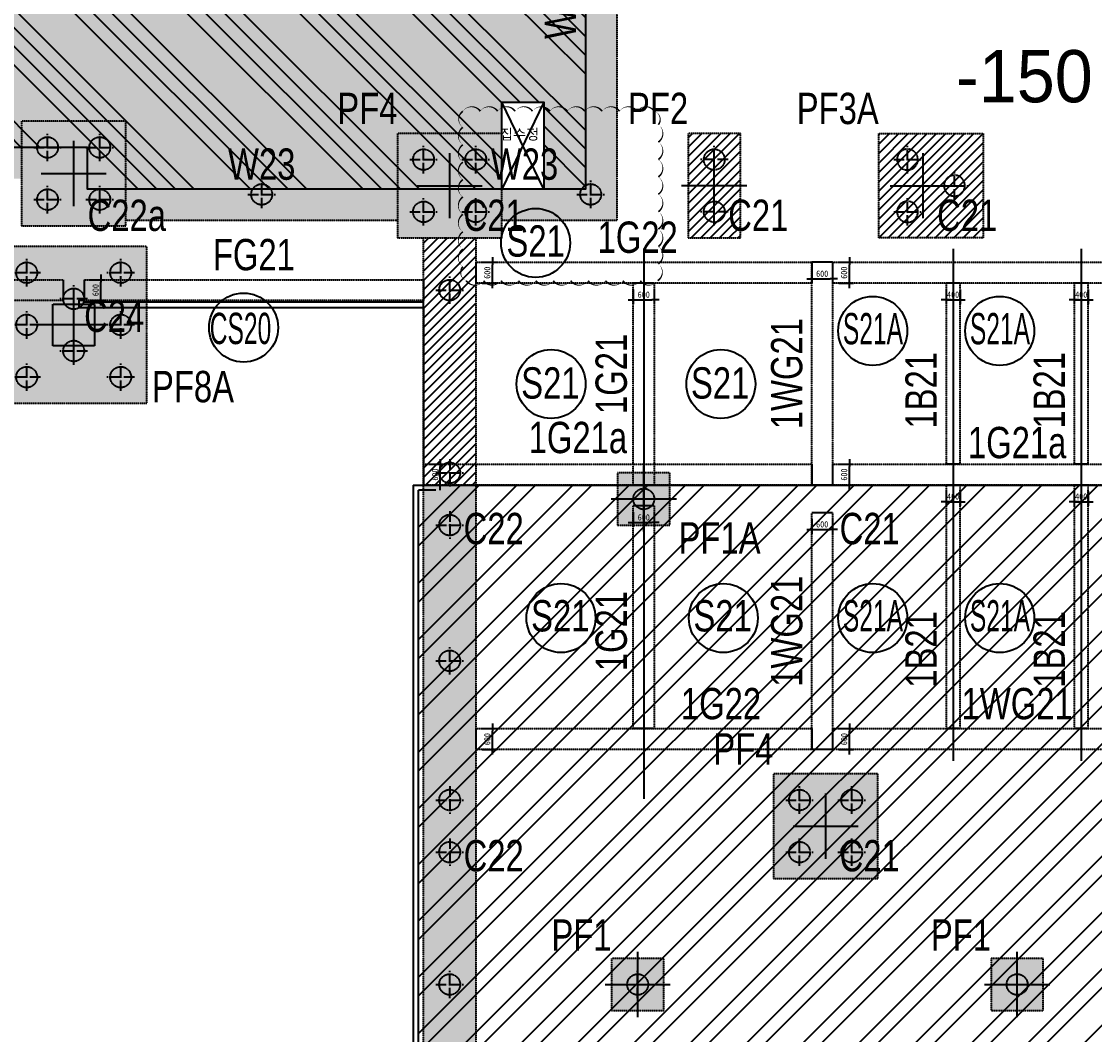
# Model space of a CAD drawing. Header units: millimetres. Extents: x -63681 to 183738, y 27655 to 152096.
# Drawn here: x 133254 to 164076, y 55717 to 84824 of the extents above; entities that cross this region are included whole.
import ezdxf
from ezdxf.enums import TextEntityAlignment as Align

# ---------------------------------------------------------------- set-up
doc = ezdxf.new("R2010")
doc.units = ezdxf.units.MM
for name, pattern in [('ACAD_ISO04W100', [30, 24, -3, 0, -3]), ('HID', [2.3, 1.5, -0.8]), ('HIDDEN', [0.375, 0.25, -0.125])]:
    doc.linetypes.add(name, pattern=pattern)
doc.layers.get('Defpoints').update_dxf_attribs({"color": 159})
for name, color, linetype in [('^DECK', 130, 'Continuous'), ('A-CEN', 1, 'Continuous'), ('A-HAT', 251, 'Continuous'), ('A-OPEN', 1, 'Continuous'), ('BEAM-TEXT', 4, 'Continuous'), ('COLUMN-TEXT', 2, 'Continuous'), ('GIRDER-TEXT', 7, 'Continuous'), ('PILE', 4, 'HID'), ('S-FOOTING', 4, 'HID'), ('TXT-FOOTING', 4, 'HID'), ('TXT-SLAB', 6, 'Continuous'), ('WALL-TEXT', 6, 'Continuous'), ('기초패턴', 1, 'Continuous'), ('보(beam)', 4, 'HID'), ('보(girder)', 7, 'HID'), ('슬래브라인', 7, 'Continuous')]:
    doc.layers.add(name, color=color, linetype=linetype)
doc.layers.add('NOPLOT', color=191, linetype='Continuous', plot=False)
doc.styles.add('Gdim', font='DotumChe.ttf')
doc.styles.add('Gtx', font='Dotum.ttf')
doc.dimstyles.new('Gdim200', dxfattribs={"dimscale": 200, "dimtxt": 3, "dimasz": 1.2, "dimexe": 2, "dimexo": 3, "dimgap": 1, "dimtad": 1, "dimdsep": 46, "dimlunit": 6, "dimtxsty": 'Gdim', "dimblk1": '_CIDOT', "dimblk2": '_CIDOT', "dimsah": 1, "dimcen": 2.5, "dimdle": 2, "dimclrd": 1, "dimclre": 1, "dimclrt": 3, "dimazin": 2, "dimtfac": 1, "dimtix": 1, "dimtmove": 2, "dimatfit": 3, "dimldrblk": '_CIDOT', "dimfxl": 2, "dimtolj": 1, "dimtzin": 0, "dimarcsym": 0})
pattern_1 = [(45, (-385073.9, -148605.02), (-134.70384, 134.70384), [])]

# ---------------------------------------------------------------- blocks, each defined once
blk = doc.blocks.new('파일')
at = {"color": 1, "linetype": 'ACAD_ISO04W100'}
for p, q in [((16279.4, 3764.4), (16279.4, 3827.6)), ((16247.7, 3796), (16311, 3796))]:
    blk.add_line(p, q, dxfattribs=at)
at = {"layer": 'PILE'}
blk.add_circle((16279.4, 3796), 24, dxfattribs=at)
blk = doc.blocks.new('D600(2.5)PF4')
blk.add_lwpolyline([(31483, -271854), (31483, -274854), (34483, -274854), (34483, -271854), (31483, -271854)])
at = {"layer": 'NOPLOT'}
for p, q in [((32983, -274291), (32983, -272416)), ((32045, -273354), (33920, -273354))]:
    blk.add_line(p, q, dxfattribs=at)
at = {"xscale": 12.50000000000909, "yscale": 12.50000000000909, "zscale": 12.50000000000909}
for p in [(-171260, -320054), (-169760, -320054), (-171260, -321554), (-169760, -321554)]:
    blk.add_blockref('파일', p, dxfattribs=at)
blk = doc.blocks.new('_CIDOT')
at = {"color": 0, "linetype": 'ByBlock'}
blk.add_line((2, 0), (-1, 0), dxfattribs=at)
at = {"color": 0, "linetype": 'ByBlock', "const_width": 0.5}
blk.add_lwpolyline([(-0.25, 0, 1), (0.25, 0, 1)], format="xyb", close=True, dxfattribs=at)
blk = doc.blocks.new('*D346')
at = {"layer": 'Defpoints', "color": 155, "lineweight": -2, "transparency": 16777216}
for p, q in [((-1725, 700), (-1305, 700)), ((-1425, 172), (-1425, 628)), ((-1725, 100), (-1305, 100))]:
    blk.add_line(p, q, dxfattribs=at)
at = {"layer": 'Defpoints', "color": 0, "transparency": 16777216}
for p in [(-1905, 700), (-1425, 700), (-1905, 100)]:
    blk.add_point(p, dxfattribs=at)
at = {"layer": 'Defpoints', "color": 155, "lineweight": -2, "transparency": 16777216, "xscale": 71.99999999999994, "yscale": 71.99999999999994, "zscale": 71.99999999999994}
for p, rotation in [((-1425, 700), 90), ((-1425, 100), 270)]:
    blk.add_blockref('_CIDOT', p, dxfattribs=dict(at, rotation=rotation))
at = {"layer": 'Defpoints', "color": 3, "transparency": 16777216, "insert": (-1576, 400), "char_height": 180, "attachment_point": 5, "rotation": 90, "style": 'Gdim'}
blk.add_mtext('\\A1;{\\C155;600}', dxfattribs=at)
blk = doc.blocks.new('*D348')
at = {"layer": 'Defpoints', "color": 155, "lineweight": -2, "transparency": 16777216}
for p, q in [((-1725, 700), (-1305, 700)), ((-1425, 172), (-1425, 628)), ((-1725, 100), (-1305, 100))]:
    blk.add_line(p, q, dxfattribs=at)
at = {"layer": 'Defpoints', "color": 0, "transparency": 16777216}
for p in [(-1905, 700), (-1425, 700), (-1905, 100)]:
    blk.add_point(p, dxfattribs=at)
at = {"layer": 'Defpoints', "color": 155, "lineweight": -2, "transparency": 16777216, "xscale": 71.99999999999994, "yscale": 71.99999999999994, "zscale": 71.99999999999994}
for p, rotation in [((-1425, 700), 90), ((-1425, 100), 270)]:
    blk.add_blockref('_CIDOT', p, dxfattribs=dict(at, rotation=rotation))
at = {"layer": 'Defpoints', "color": 3, "transparency": 16777216, "insert": (-1576, 400), "char_height": 180, "attachment_point": 5, "rotation": 90, "style": 'Gdim'}
blk.add_mtext('\\A1;{\\C155;600}', dxfattribs=at)
blk = doc.blocks.new('*D272')
at = {"layer": 'Defpoints', "color": 155, "lineweight": -2, "transparency": 16777216}
for p, q in [((-2650, 700), (-2230, 700)), ((-2350, 172), (-2350, 628)), ((-2650, 100), (-2230, 100))]:
    blk.add_line(p, q, dxfattribs=at)
at = {"layer": 'Defpoints', "color": 0, "transparency": 16777216}
for p in [(-2830, 700), (-2350, 700), (-2830, 100)]:
    blk.add_point(p, dxfattribs=at)
at = {"layer": 'Defpoints', "color": 155, "lineweight": -2, "transparency": 16777216, "xscale": 71.99999999999994, "yscale": 71.99999999999994, "zscale": 71.99999999999994}
for p, rotation in [((-2350, 700), 90), ((-2350, 100), 270)]:
    blk.add_blockref('_CIDOT', p, dxfattribs=dict(at, rotation=rotation))
at = {"layer": 'Defpoints', "color": 3, "transparency": 16777216, "insert": (-2500, 400), "char_height": 180, "attachment_point": 5, "rotation": 90, "style": 'Gdim'}
blk.add_mtext('\\A1;{\\C155;600}', dxfattribs=at)
blk = doc.blocks.new('*D304')
at = {"layer": 'Defpoints', "color": 155, "lineweight": -2, "transparency": 16777216}
for p, q in [((-2650, 700), (-2230, 700)), ((-2350, 172), (-2350, 628)), ((-2650, 100), (-2230, 100))]:
    blk.add_line(p, q, dxfattribs=at)
at = {"layer": 'Defpoints', "color": 0, "transparency": 16777216}
for p in [(-2830, 700), (-2350, 700), (-2830, 100)]:
    blk.add_point(p, dxfattribs=at)
at = {"layer": 'Defpoints', "color": 155, "lineweight": -2, "transparency": 16777216, "xscale": 71.99999999999994, "yscale": 71.99999999999994, "zscale": 71.99999999999994}
for p, rotation in [((-2350, 700), 90), ((-2350, 100), 270)]:
    blk.add_blockref('_CIDOT', p, dxfattribs=dict(at, rotation=rotation))
at = {"layer": 'Defpoints', "color": 3, "transparency": 16777216, "insert": (-2500, 400), "char_height": 180, "attachment_point": 5, "rotation": 90, "style": 'Gdim'}
blk.add_mtext('\\A1;{\\C155;600}', dxfattribs=at)
blk = doc.blocks.new('*D306')
at = {"layer": 'Defpoints', "color": 155, "lineweight": -2, "transparency": 16777216}
for p, q in [((-2650, 700), (-2230, 700)), ((-2350, 172), (-2350, 628)), ((-2650, 100), (-2230, 100))]:
    blk.add_line(p, q, dxfattribs=at)
at = {"layer": 'Defpoints', "color": 0, "transparency": 16777216}
for p in [(-2830, 700), (-2350, 700), (-2830, 100)]:
    blk.add_point(p, dxfattribs=at)
at = {"layer": 'Defpoints', "color": 155, "lineweight": -2, "transparency": 16777216, "xscale": 71.99999999999994, "yscale": 71.99999999999994, "zscale": 71.99999999999994}
for p, rotation in [((-2350, 700), 90), ((-2350, 100), 270)]:
    blk.add_blockref('_CIDOT', p, dxfattribs=dict(at, rotation=rotation))
at = {"layer": 'Defpoints', "color": 3, "transparency": 16777216, "insert": (-2500, 400), "char_height": 180, "attachment_point": 5, "rotation": 90, "style": 'Gdim'}
blk.add_mtext('\\A1;{\\C155;600}', dxfattribs=at)
blk = doc.blocks.new('*D308')
at = {"layer": 'Defpoints', "color": 155, "lineweight": -2, "transparency": 16777216}
for p, q in [((-2650, 700), (-2230, 700)), ((-2350, 172), (-2350, 628)), ((-2650, 100), (-2230, 100))]:
    blk.add_line(p, q, dxfattribs=at)
at = {"layer": 'Defpoints', "color": 0, "transparency": 16777216}
for p in [(-2830, 700), (-2350, 700), (-2830, 100)]:
    blk.add_point(p, dxfattribs=at)
at = {"layer": 'Defpoints', "color": 155, "lineweight": -2, "transparency": 16777216, "xscale": 71.99999999999994, "yscale": 71.99999999999994, "zscale": 71.99999999999994}
for p, rotation in [((-2350, 700), 90), ((-2350, 100), 270)]:
    blk.add_blockref('_CIDOT', p, dxfattribs=dict(at, rotation=rotation))
at = {"layer": 'Defpoints', "color": 3, "transparency": 16777216, "insert": (-2500, 400), "char_height": 180, "attachment_point": 5, "rotation": 90, "style": 'Gdim'}
blk.add_mtext('\\A1;{\\C155;600}', dxfattribs=at)
blk = doc.blocks.new('*D310')
at = {"layer": 'Defpoints', "color": 155, "lineweight": -2, "transparency": 16777216}
for p, q in [((-2850, 700), (-2430, 700)), ((-2550, 172), (-2550, 628)), ((-2850, 100), (-2430, 100))]:
    blk.add_line(p, q, dxfattribs=at)
at = {"layer": 'Defpoints', "color": 0, "transparency": 16777216}
for p in [(-3030, 700), (-2550, 700), (-3030, 100)]:
    blk.add_point(p, dxfattribs=at)
at = {"layer": 'Defpoints', "color": 155, "lineweight": -2, "transparency": 16777216, "xscale": 71.99999999999994, "yscale": 71.99999999999994, "zscale": 71.99999999999994}
for p, rotation in [((-2550, 700), 90), ((-2550, 100), 270)]:
    blk.add_blockref('_CIDOT', p, dxfattribs=dict(at, rotation=rotation))
at = {"layer": 'Defpoints', "color": 3, "transparency": 16777216, "insert": (-2700, 400), "char_height": 180, "attachment_point": 5, "rotation": 90, "style": 'Gdim'}
blk.add_mtext('\\A1;{\\C155;600}', dxfattribs=at)
blk = doc.blocks.new('*D314')
at = {"layer": 'Defpoints', "color": 155, "lineweight": -2, "transparency": 16777216}
for p, q in [((-2650, 700), (-2230, 700)), ((-2350, 172), (-2350, 628)), ((-2650, 100), (-2230, 100))]:
    blk.add_line(p, q, dxfattribs=at)
at = {"layer": 'Defpoints', "color": 0, "transparency": 16777216}
for p in [(-2830, 700), (-2350, 700), (-2830, 100)]:
    blk.add_point(p, dxfattribs=at)
at = {"layer": 'Defpoints', "color": 155, "lineweight": -2, "transparency": 16777216, "xscale": 71.99999999999994, "yscale": 71.99999999999994, "zscale": 71.99999999999994}
for p, rotation in [((-2350, 700), 90), ((-2350, 100), 270)]:
    blk.add_blockref('_CIDOT', p, dxfattribs=dict(at, rotation=rotation))
at = {"layer": 'Defpoints', "color": 3, "transparency": 16777216, "insert": (-2500, 400), "char_height": 180, "attachment_point": 5, "rotation": 90, "style": 'Gdim'}
blk.add_mtext('\\A1;{\\C155;600}', dxfattribs=at)
blk = doc.blocks.new('*D302')
at = {"layer": 'Defpoints', "color": 155, "lineweight": -2, "transparency": 16777216}
for p, q in [((-2300, 700), (-1880, 700)), ((-2000, 172), (-2000, 628)), ((-2300, 100), (-1880, 100))]:
    blk.add_line(p, q, dxfattribs=at)
at = {"layer": 'Defpoints', "color": 0, "transparency": 16777216}
for p in [(-2480, 700), (-2000, 700), (-2480, 100)]:
    blk.add_point(p, dxfattribs=at)
at = {"layer": 'Defpoints', "color": 155, "lineweight": -2, "transparency": 16777216, "xscale": 71.99999999999994, "yscale": 71.99999999999994, "zscale": 71.99999999999994}
for p, rotation in [((-2000, 700), 90), ((-2000, 100), 270)]:
    blk.add_blockref('_CIDOT', p, dxfattribs=dict(at, rotation=rotation))
at = {"layer": 'Defpoints', "color": 3, "transparency": 16777216, "insert": (-2150, 400), "char_height": 180, "attachment_point": 5, "rotation": 90, "style": 'Gdim'}
blk.add_mtext('\\A1;{\\C155;600}', dxfattribs=at)
blk = doc.blocks.new('D600(2.5)PF2')
blk.add_lwpolyline([(43440, -265053), (40440, -265053), (40440, -266553), (43440, -266553)], close=True)
at = {"layer": 'NOPLOT'}
for p, q in [((41940, -266740), (41940, -264865)), ((41003, -265803), (42878, -265803))]:
    blk.add_line(p, q, dxfattribs=at)
at = {"xscale": 12.50000000000909, "yscale": 12.50000000000909, "zscale": 12.50000000000909}
for p in [(-162302, -313253), (-160802, -313253)]:
    blk.add_blockref('파일', p, dxfattribs=at)
blk = doc.blocks.new('D600(2.5)PF3A')
blk.add_lwpolyline([(49397, -264096), (49397, -267096), (52397, -267096), (52397, -264096), (49397, -264096)])
at = {"layer": 'NOPLOT'}
for p, q in [((50897, -266770), (50897, -264865)), ((49960, -265821), (51835, -265821))]:
    blk.add_line(p, q, dxfattribs=at)
at = {"xscale": 12.50000000000909, "yscale": 12.50000000000909, "zscale": 12.50000000000909}
for p in [(-152595, -312371), (-153345, -313721), (-151845, -313721)]:
    blk.add_blockref('파일', p, dxfattribs=at)
blk = doc.blocks.new('*D287')
at = {"layer": 'Defpoints', "color": 155, "lineweight": -2, "transparency": 16777216}
for p, q in [((-1288, 572), (-1288, 644)), ((-1588, 500), (-1168, 500)), ((-1288, 100), (-1288, 500)), ((-1588, 100), (-1168, 100)), ((-1288, 28), (-1288, -44))]:
    blk.add_line(p, q, dxfattribs=at)
at = {"layer": 'Defpoints', "color": 0, "transparency": 16777216}
for p in [(-1768, 500), (-1288, 500), (-1768, 100)]:
    blk.add_point(p, dxfattribs=at)
at = {"layer": 'Defpoints', "color": 155, "lineweight": -2, "transparency": 16777216, "xscale": 71.99999999999994, "yscale": 71.99999999999994, "zscale": 71.99999999999994}
for p, rotation in [((-1288, 500), 270), ((-1288, 100), 90)]:
    blk.add_blockref('_CIDOT', p, dxfattribs=dict(at, rotation=rotation))
at = {"layer": 'Defpoints', "color": 3, "transparency": 16777216, "insert": (-1438, 300), "char_height": 180, "attachment_point": 5, "rotation": 90, "style": 'Gdim'}
blk.add_mtext('\\A1;{\\C155;400}', dxfattribs=at)
blk = doc.blocks.new('*D289')
at = {"layer": 'Defpoints', "color": 155, "lineweight": -2, "transparency": 16777216}
for p, q in [((-588, 572), (-588, 644)), ((-888, 500), (-468, 500)), ((-588, 100), (-588, 500)), ((-888, 100), (-468, 100)), ((-588, 28), (-588, -44))]:
    blk.add_line(p, q, dxfattribs=at)
at = {"layer": 'Defpoints', "color": 0, "transparency": 16777216}
for p in [(-1068, 500), (-588, 500), (-1068, 100)]:
    blk.add_point(p, dxfattribs=at)
at = {"layer": 'Defpoints', "color": 155, "lineweight": -2, "transparency": 16777216, "xscale": 71.99999999999994, "yscale": 71.99999999999994, "zscale": 71.99999999999994}
for p, rotation in [((-588, 500), 270), ((-588, 100), 90)]:
    blk.add_blockref('_CIDOT', p, dxfattribs=dict(at, rotation=rotation))
at = {"layer": 'Defpoints', "color": 3, "transparency": 16777216, "insert": (-738, 300), "char_height": 180, "attachment_point": 5, "rotation": 90, "style": 'Gdim'}
blk.add_mtext('\\A1;{\\C155;400}', dxfattribs=at)
blk = doc.blocks.new('PF1')
blk.add_lwpolyline([(32233, -272604), (32233, -274104), (33733, -274104), (33733, -272604), (32233, -272604)])
at = {"layer": 'NOPLOT'}
for p, q in [((32983, -274291), (32983, -272416)), ((32045, -273354), (33920, -273354))]:
    blk.add_line(p, q, dxfattribs=at)
at = {"xscale": 12.50000000000909, "yscale": 12.50000000000909, "zscale": 12.50000000000909}
blk.add_blockref('파일', (-170510, -320804), dxfattribs=at)
blk = doc.blocks.new('D600(2.5)PF8')
blk.add_lwpolyline([(39690, -280315), (39690, -284515), (44190, -284515), (44190, -280315), (39690, -280315)])
at = {"layer": 'NOPLOT'}
for p, q in [((41940, -283382), (41940, -281447)), ((41003, -282415), (42878, -282415))]:
    blk.add_line(p, q, dxfattribs=at)
at = {"xscale": 12.50000000000909, "yscale": 12.50000000000909, "zscale": 12.50000000000909}
for p in [(-163052, -328515), (-161552, -328515), (-160052, -328515), (-162302, -329865), (-160802, -329865), (-163052, -331215), (-161552, -331215), (-160052, -331215)]:
    blk.add_blockref('파일', p, dxfattribs=at)
blk = doc.blocks.new('*D270')
at = {"layer": 'Defpoints', "color": 155, "lineweight": -2, "transparency": 16777216}
for p, q in [((-2650, 700), (-2230, 700)), ((-2350, 172), (-2350, 628)), ((-2650, 100), (-2230, 100))]:
    blk.add_line(p, q, dxfattribs=at)
at = {"layer": 'Defpoints', "color": 0, "transparency": 16777216}
for p in [(-2830, 700), (-2350, 700), (-2830, 100)]:
    blk.add_point(p, dxfattribs=at)
at = {"layer": 'Defpoints', "color": 155, "lineweight": -2, "transparency": 16777216, "xscale": 71.99999999999994, "yscale": 71.99999999999994, "zscale": 71.99999999999994}
for p, rotation in [((-2350, 700), 90), ((-2350, 100), 270)]:
    blk.add_blockref('_CIDOT', p, dxfattribs=dict(at, rotation=rotation))
at = {"layer": 'Defpoints', "color": 3, "transparency": 16777216, "insert": (-2500, 400), "char_height": 180, "attachment_point": 5, "rotation": 90, "style": 'Gdim'}
blk.add_mtext('\\A1;{\\C155;600}', dxfattribs=at)
blk = doc.blocks.new('A$Cecc8fa15')
at = {"layer": '기초패턴'}
h = blk.add_hatch(dxfattribs=at)
h.set_pattern_fill('STARS', color=256, scale=60, angle=90)
h.set_pattern_definition([(90, (-385073.9, -148605.02), (-329.95568, 2e-14), [190.5, -190.5]), (150, (-385073.9, -148605.02), (-164.97784, -285.75), [190.5, -190.5]), (210, (-385238.87, -148509.77), (164.97784, -285.75), [190.5, -190.5])])
h.paths.add_polyline_path([(40100, -70250), (44300, -70250), (44300, -74750), (40100, -74750)])
h.paths.add_polyline_path([(41450, -66300), (42950, -66300), (42950, -69300), (41450, -69300)])
h.paths.add_polyline_path([(50900, -70250), (55100, -70250), (55100, -74750), (50900, -74750)])
h.paths.add_polyline_path([(61700, -70250), (65900, -70250), (65900, -74750), (61700, -74750)])
h.paths.add_polyline_path([(72500, -74750), (76700, -74750), (76700, -70250), (72500, -70250)])
h.paths.add_polyline_path([(82300, -70250), (86500, -70250), (86500, -74750), (82300, -74750)])
h.paths.add_polyline_path([(41450, -46300), (42950, -46300), (42950, -43300), (41450, -43300)])
h.paths.add_polyline_path([(40450, -18900), (43450, -18900), (43450, -12450), (40450, -12450)])
h.paths.add_polyline_path([(50500, 1275), (53500, 1275), (53500, -1725), (50500, -1725)])
h.paths.add_polyline_path([(61300, 1275), (64300, 1275), (64300, -1725), (61300, -1725)])
h.paths.add_polyline_path([(72100, 1275), (75100, 1275), (75100, -1725), (72100, -1725)])
h.paths.add_polyline_path([(124800, -54665), (126300, -54665), (126300, -53165), (124800, -53165)])
h.paths.add_polyline_path([(124800, -45115), (126300, -45115), (126300, -46615), (124800, -46615)])
h = blk.add_hatch(dxfattribs=at)
h.set_pattern_fill('ANSI31', color=256, scale=60)
h.set_pattern_definition(pattern_1)
h.paths.add_polyline_path([(41800, -7700), (49000, -7700), (49000, -12450), (41800, -12450)])
h.paths.add_polyline_path([(41800, -27400), (41800, -27100), (42700, -27100), (42711, -24805), (41800, -24800), (41800, -18900), (49750, -18900), (49750, -27400)])
h.paths.add_polyline_path([(49900, -22750), (54100, -22750), (54100, -18250), (49900, -18250)])
h.paths.add_polyline_path([(50500, -11000), (53500, -11000), (53500, -8000), (50500, -8000)])
h.paths.add_polyline_path([(50500, -6750), (53500, -6750), (53500, -2250), (50500, -2250)])
h.paths.add_polyline_path([(61300, -6750), (64300, -6750), (64300, -2250), (61300, -2250)])
h.paths.add_polyline_path([(61300, -11000), (64300, -11000), (64300, -8000), (61300, -8000)])
h.paths.add_polyline_path([(60550, -23500), (65050, -23500), (65050, -17500), (60550, -17500)])
h.paths.add_polyline_path([(56650, -15000), (58150, -15000), (58150, -13500), (56650, -13500)])
h.paths.add_polyline_path([(67450, -15000), (68950, -15000), (68950, -13500), (67450, -13500)])
h.paths.add_polyline_path([(72100, -11000), (75100, -11000), (75100, -8000), (72100, -8000)])
h.paths.add_polyline_path([(72100, -6750), (75100, -6750), (75100, -2250), (72100, -2250)])
h.paths.add_polyline_path([(78250, -6500), (79750, -6500), (79750, -8000), (78250, -8000)])
h.paths.add_polyline_path([(78250, -15000), (79750, -15000), (79750, -13500), (78250, -13500)])
h.paths.add_polyline_path([(71350, -23500), (75850, -23500), (75850, -17500), (71350, -17500)])
h.paths.add_polyline_path([(67450, -27500), (68950, -27500), (68950, -26000), (67450, -26000)])
h.paths.add_polyline_path([(61300, -33000), (64300, -33000), (64300, -30000), (61300, -30000)])
h.paths.add_polyline_path([(61300, -34250), (64300, -34250), (64300, -38750), (61300, -38750)])
h.paths.add_polyline_path([(50500, -43525), (53500, -43525), (53500, -46525), (50500, -46525)])
h.paths.add_polyline_path([(47250, -46300), (48750, -46300), (48750, -43300), (47250, -43300)])
h.paths.add_polyline_path([(72100, -38750), (75100, -38750), (75100, -34250), (72100, -34250)])
h.paths.add_polyline_path([(72100, -33000), (75100, -33000), (75100, -30000), (72100, -30000)])
h.paths.add_polyline_path([(78250, -27500), (79750, -27500), (79750, -26000), (78250, -26000)])
h.paths.add_polyline_path([(82900, -30000), (85900, -30000), (85900, -33000), (82900, -33000)])
h.paths.add_polyline_path([(89050, -27500), (90550, -27500), (90550, -26000), (89050, -26000)])
h.paths.add_polyline_path([(93700, -33000), (96700, -33000), (96700, -30000), (93700, -30000)])
h.paths.add_polyline_path([(99850, -27500), (101350, -27500), (101350, -26000), (99850, -26000)])
h.paths.add_polyline_path([(104500, -33000), (107500, -33000), (107500, -30000), (104500, -30000)])
h.paths.add_polyline_path([(119800, -36400), (127000, -36400), (127000, -29700), (119800, -29700)])
h.paths.add_polyline_path([(114100, -46300), (115600, -46300), (115600, -43300), (114100, -43300)])
h.paths.add_polyline_path([(119175, -46300), (122175, -46300), (122175, -43300), (119175, -43300)])
h.paths.add_polyline_path([(102050, -55700), (103550, -55700), (103550, -52700), (102050, -52700)])
h.paths.add_polyline_path([(107525, -55700), (110525, -55700), (110525, -52700), (107525, -52700)])
h.paths.add_polyline_path([(114100, -51350), (115600, -51350), (115600, -49850), (114100, -49850)])
h.paths.add_polyline_path([(119175, -55700), (122175, -55700), (122175, -52700), (119175, -52700)])
h.paths.add_polyline_path([(114100, -58350), (115600, -58350), (115600, -56850), (114100, -56850)])
h.paths.add_polyline_path([(107525, -62500), (110525, -62500), (110525, -59500), (107525, -59500)])
h.paths.add_polyline_path([(102050, -62500), (103550, -62500), (103550, -59500), (102050, -59500)])
h.paths.add_polyline_path([(119175, -60400), (122175, -60400), (122175, -57400), (119175, -57400)])
h.paths.add_polyline_path([(119175, -62500), (122175, -62500), (122175, -61000), (119175, -61000)])
h.paths.add_polyline_path([(114100, -65500), (115600, -65500), (115600, -64000), (114100, -64000)])
h.paths.add_polyline_path([(107525, -70000), (110525, -70000), (110525, -67000), (107525, -67000)])
h.paths.add_polyline_path([(102050, -70000), (103550, -70000), (103550, -67000), (102050, -67000)])
h.paths.add_polyline_path([(119175, -70000), (122175, -70000), (122175, -67000), (119175, -67000)])
h.paths.add_polyline_path([(51250, -66300), (52750, -66300), (52750, -69300), (51250, -69300)])
h = blk.add_hatch(dxfattribs=at)
h.set_pattern_fill('AR-B88', color=256, scale=3, angle=90)
h.set_pattern_definition([(90, (-385073.9, -148605), (-609.6, 4e-14), []), (180, (-385073.9, -148605.02), (-609.6, -304.8), [609.6, -609.6])])
h.paths.add_polyline_path([(50500, -39275), (53500, -39275), (53500, -42275), (50500, -42275)])
h.paths.add_polyline_path([(61300, -43525), (64300, -43525), (64300, -46525), (61300, -46525)], flags=17)
h.paths.add_polyline_path([(72100, -43525), (75100, -43525), (75100, -46525), (72100, -46525)], flags=17)
h.paths.add_polyline_path([(82900, -43525), (85900, -43525), (85900, -46525), (82900, -46525)], flags=17)
h.paths.add_polyline_path([(93400, -43800), (103300, -43800), (103300, -48700), (93400, -48700)])
h.paths.add_polyline_path([(93700, -70000), (96700, -70000), (96700, -67000), (93700, -67000)])
h.paths.add_polyline_path([(82900, -66650), (85900, -66650), (85900, -69650), (82900, -69650)])
h.paths.add_polyline_path([(72100, -69300), (75100, -69300), (75100, -66300), (72100, -66300)], flags=17)
h.paths.add_polyline_path([(61300, -66300), (64300, -66300), (64300, -69300), (61300, -69300)], flags=17)
h.paths.add_polyline_path([(97900, -68600), (96700, -68600), (96700, -69500), (100000, -69500), (100000, -49550), (60000, -49550), (60000, -41500), (58500, -41500), (58500, -68300), (61300, -68300), (61300, -67400), (60100, -67400), (60100, -64900), (61300, -64900), (61300, -66300), (64300, -66300), (64300, -68300), (72100, -68300), (72100, -66300), (75100, -66300), (75100, -68300), (82900, -68300), (82900, -66650), (85900, -66650), (85900, -69500), (93700, -69500), (93700, -67000), (96700, -67000), (96700, -66100), (97900, -66100)])
h = blk.add_hatch(dxfattribs=at)
h.set_pattern_fill('ANSI31', color=256, scale=60)
h.set_pattern_definition(pattern_1)
h.paths.add_polyline_path([(94450, -77100), (95950, -77100), (95950, -70000), (94450, -70000)])
h = blk.add_hatch(dxfattribs=at)
h.set_pattern_fill('HEX', color=256, scale=60, angle=90)
h.set_pattern_definition([(90, (-385073.9, -148605.02), (-329.95568, 2e-14), [190.5, -381]), (210, (-385073.9, -148605.02), (164.97784, -285.75), [190.5, -381]), (150, (-385073.9, -148414.52), (-164.97784, -285.75), [190.5, -381])])
h.paths.add_polyline_path([(100025, -76750), (101525, -76750), (101525, -78250), (100025, -78250)])
h.paths.add_polyline_path([(95950, -115450), (95950, -116400), (95800, -116400), (95800, -116500), (94450, -116500), (94450, -77100), (95950, -77100), (95950, -95600), (102100, -95600), (102100, -100400), (95950, -100400), (95950, -113950), (104500, -113950), (104500, -112975), (107500, -112975), (107500, -113950), (115500, -113950), (115500, -112975), (118500, -112975), (118500, -113950), (125850, -113950), (125850, -115450), (118500, -115450), (118500, -115975), (115500, -115975), (115500, -115450), (107500, -115450), (107500, -115975), (104500, -115975), (104500, -115450)])
h.paths.add_polyline_path([(99850, -90700), (101350, -90700), (101350, -92200), (99850, -92200)], flags=17)
h.paths.add_polyline_path([(104500, -88400), (107500, -88400), (107500, -85400), (104500, -85400)], flags=17)
h.paths.add_polyline_path([(110750, -90700), (112250, -90700), (112250, -92200), (110750, -92200)], flags=17)
h.paths.add_polyline_path([(104500, -94600), (107500, -94600), (107500, -97600), (104500, -97600)], flags=17)
h.paths.add_polyline_path([(115500, -88400), (118500, -88400), (118500, -85400), (115500, -85400)], flags=17)
h.paths.add_polyline_path([(120150, -88400), (121650, -88400), (121650, -85400), (120150, -85400)], flags=17)
h.paths.add_polyline_path([(120150, -90700), (121650, -90700), (121650, -92200), (120150, -92200)], flags=17)
h.paths.add_polyline_path([(115500, -94600), (118500, -94600), (118500, -97600), (115500, -97600)], flags=17)
h.paths.add_polyline_path([(120150, -94600), (121650, -94600), (121650, -97600), (120150, -97600)], flags=17)
h.paths.add_polyline_path([(110750, -100000), (112250, -100000), (112250, -101500), (110750, -101500)], flags=17)
h.paths.add_polyline_path([(120150, -76000), (121650, -76000), (121650, -79000), (120150, -79000)])
h.paths.add_polyline_path([(99850, -104650), (101350, -104650), (101350, -106150), (99850, -106150)], flags=17)
h.paths.add_polyline_path([(99850, -109300), (101350, -109300), (101350, -110800), (99850, -110800)], flags=17)
h.paths.add_polyline_path([(110750, -109300), (112250, -109300), (112250, -110800), (110750, -110800)], flags=17)
h.paths.add_polyline_path([(120150, -109300), (121650, -109300), (121650, -110800), (120150, -110800)], flags=17)
blk = doc.blocks.new('*U347')
at = {"layer": 'Defpoints'}
for p, q in [((-1905.451, 700), (-1905.451, 100)), ((8294.549, 700), (8294.549, 100))]:
    blk.add_line(p, q, dxfattribs=at)
at = {"layer": '보(girder)'}
for p, q in [((-1905.451, 700), (8294.549, 700)), ((8294.549, 100), (-1905.451, 100))]:
    blk.add_line(p, q, dxfattribs=at)
at = {"layer": 'Defpoints'}
dim = blk.add_linear_dim(base=(-1425.451, 700), p1=(-1905.451, 100), p2=(-1905.451, 700), angle=90, text='{\\C155;<>}', dimstyle='Gdim200', override={"dimscale": 60, "dimzin": 8, "dimclrd": 155, "dimclre": 155}, dxfattribs=at)
dim.commit()
dim.dimension.update_dxf_attribs({"geometry": '*D346', "text_midpoint": (-1575.571, 400)})
blk = doc.blocks.new('*U349')
at = {"layer": 'Defpoints'}
for p, q in [((-1905.451, 700), (-1905.451, 100)), ((7844.549, 700), (7844.549, 100))]:
    blk.add_line(p, q, dxfattribs=at)
at = {"layer": '보(girder)'}
for p, q in [((-1905.451, 700), (7844.549, 700)), ((7844.549, 100), (-1905.451, 100))]:
    blk.add_line(p, q, dxfattribs=at)
at = {"layer": 'Defpoints'}
dim = blk.add_linear_dim(base=(-1425.451, 700), p1=(-1905.451, 100), p2=(-1905.451, 700), angle=90, text='{\\C155;<>}', dimstyle='Gdim200', override={"dimscale": 60, "dimzin": 8, "dimclrd": 155, "dimclre": 155}, dxfattribs=at)
dim.commit()
dim.dimension.update_dxf_attribs({"geometry": '*D348', "text_midpoint": (-1575.571, 400)})
blk = doc.blocks.new('*U273')
at = {"layer": 'Defpoints'}
for p, q in [((-2829.731, 700), (-2829.731, 100)), ((3570.269, 700), (3570.269, 100))]:
    blk.add_line(p, q, dxfattribs=at)
at = {"layer": '보(girder)'}
for p, q in [((-2829.731, 700), (3570.269, 700)), ((3570.269, 100), (-2829.731, 100))]:
    blk.add_line(p, q, dxfattribs=at)
at = {"layer": 'Defpoints'}
dim = blk.add_linear_dim(base=(-2349.731, 700), p1=(-2829.731, 100), p2=(-2829.731, 700), angle=90, text='{\\C155;<>}', dimstyle='Gdim200', override={"dimscale": 60, "dimzin": 8, "dimclrd": 155, "dimclre": 155}, dxfattribs=at)
dim.commit()
dim.dimension.update_dxf_attribs({"geometry": '*D272', "text_midpoint": (-2499.85, 400)})
blk = doc.blocks.new('*U305')
at = {"layer": 'Defpoints'}
for p, q in [((-2829.731, 700), (-2829.731, 100)), ((3970.269, 700), (3970.269, 100))]:
    blk.add_line(p, q, dxfattribs=at)
at = {"layer": '보(girder)'}
for p, q in [((-2829.731, 700), (3970.269, 700)), ((3970.269, 100), (-2829.731, 100))]:
    blk.add_line(p, q, dxfattribs=at)
at = {"layer": 'Defpoints'}
dim = blk.add_linear_dim(base=(-2349.731, 700), p1=(-2829.731, 100), p2=(-2829.731, 700), angle=90, text='{\\C155;<>}', dimstyle='Gdim200', override={"dimscale": 60, "dimzin": 8, "dimclrd": 155, "dimclre": 155}, dxfattribs=at)
dim.commit()
dim.dimension.update_dxf_attribs({"geometry": '*D304', "text_midpoint": (-2499.85, 400)})
blk = doc.blocks.new('*U307')
at = {"layer": 'Defpoints'}
for p, q in [((-2829.731, 700), (-2829.731, 100)), ((7770.269, 700), (7770.269, 100))]:
    blk.add_line(p, q, dxfattribs=at)
at = {"layer": '보(girder)'}
for p, q in [((-2829.731, 700), (7770.269, 700)), ((7770.269, 100), (-2829.731, 100))]:
    blk.add_line(p, q, dxfattribs=at)
at = {"layer": 'Defpoints'}
dim = blk.add_linear_dim(base=(-2349.731, 700), p1=(-2829.731, 100), p2=(-2829.731, 700), angle=90, text='{\\C155;<>}', dimstyle='Gdim200', override={"dimscale": 60, "dimzin": 8, "dimclrd": 155, "dimclre": 155}, dxfattribs=at)
dim.commit()
dim.dimension.update_dxf_attribs({"geometry": '*D306', "text_midpoint": (-2499.85, 400)})
blk = doc.blocks.new('*U309')
at = {"layer": 'Defpoints'}
for p, q in [((-2829.731, 700), (-2829.731, 100)), ((20820.269, 700), (20820.269, 100))]:
    blk.add_line(p, q, dxfattribs=at)
at = {"layer": '보(girder)'}
for p, q in [((-2829.731, 700), (20820.269, 700)), ((20820.269, 100), (-2829.731, 100))]:
    blk.add_line(p, q, dxfattribs=at)
at = {"layer": 'Defpoints'}
dim = blk.add_linear_dim(base=(-2349.731, 700), p1=(-2829.731, 100), p2=(-2829.731, 700), angle=90, text='{\\C155;<>}', dimstyle='Gdim200', override={"dimscale": 60, "dimzin": 8, "dimclrd": 155, "dimclre": 155}, dxfattribs=at)
dim.commit()
dim.dimension.update_dxf_attribs({"geometry": '*D308', "text_midpoint": (-2499.85, 400)})
blk = doc.blocks.new('*U311')
at = {"layer": 'Defpoints'}
for p, q in [((-3029.731, 700), (-3029.731, 100)), ((8170.269, 700), (8170.269, 100))]:
    blk.add_line(p, q, dxfattribs=at)
at = {"layer": '보(girder)'}
for p, q in [((-3029.731, 700), (8170.269, 700)), ((8170.269, 100), (-3029.731, 100))]:
    blk.add_line(p, q, dxfattribs=at)
at = {"layer": 'Defpoints'}
dim = blk.add_linear_dim(base=(-2549.731, 700), p1=(-3029.731, 100), p2=(-3029.731, 700), angle=90, text='{\\C155;<>}', dimstyle='Gdim200', override={"dimscale": 60, "dimzin": 8, "dimclrd": 155, "dimclre": 155}, dxfattribs=at)
dim.commit()
dim.dimension.update_dxf_attribs({"geometry": '*D310', "text_midpoint": (-2699.85, 400)})
blk = doc.blocks.new('*U315')
at = {"layer": 'Defpoints'}
for p, q in [((-2829.731, 700), (-2829.731, 100)), ((8320.269, 700), (8320.269, 100))]:
    blk.add_line(p, q, dxfattribs=at)
at = {"layer": '보(girder)'}
for p, q in [((-2829.731, 700), (8320.269, 700)), ((8320.269, 100), (-2829.731, 100))]:
    blk.add_line(p, q, dxfattribs=at)
at = {"layer": 'Defpoints'}
dim = blk.add_linear_dim(base=(-2349.731, 700), p1=(-2829.731, 100), p2=(-2829.731, 700), angle=90, text='{\\C155;<>}', dimstyle='Gdim200', override={"dimscale": 60, "dimzin": 8, "dimclrd": 155, "dimclre": 155}, dxfattribs=at)
dim.commit()
dim.dimension.update_dxf_attribs({"geometry": '*D314', "text_midpoint": (-2499.85, 400)})
blk = doc.blocks.new('*U303')
at = {"layer": 'Defpoints'}
for p, q in [((-2479.731, 700), (-2479.731, 100)), ((7170.269, 700), (7170.269, 100))]:
    blk.add_line(p, q, dxfattribs=at)
at = {"layer": '보(girder)'}
for p, q in [((-2479.731, 700), (7170.269, 700)), ((7170.269, 100), (-2479.731, 100))]:
    blk.add_line(p, q, dxfattribs=at)
at = {"layer": 'Defpoints'}
dim = blk.add_linear_dim(base=(-1999.731, 700), p1=(-2479.731, 100), p2=(-2479.731, 700), angle=90, text='{\\C155;<>}', dimstyle='Gdim200', override={"dimscale": 60, "dimzin": 8, "dimclrd": 155, "dimclre": 155}, dxfattribs=at)
dim.commit()
dim.dimension.update_dxf_attribs({"geometry": '*D302', "text_midpoint": (-2149.85, 400)})
blk = doc.blocks.new('*U288')
at = {"layer": 'Defpoints'}
for p, q in [((-1767.879, 500), (-1767.879, 100)), ((5232.121, 500), (5232.121, 100))]:
    blk.add_line(p, q, dxfattribs=at)
at = {"layer": '보(beam)'}
for p, q in [((5232.121, 500), (-1767.879, 500)), ((-1767.879, 100), (5232.121, 100))]:
    blk.add_line(p, q, dxfattribs=at)
at = {"layer": 'Defpoints'}
dim = blk.add_linear_dim(base=(-1287.879, 500), p1=(-1767.879, 100), p2=(-1767.879, 500), angle=90, text='{\\C155;<>}', dimstyle='Gdim200', override={"dimscale": 60, "dimzin": 8, "dimclrd": 155, "dimclre": 155}, dxfattribs=at)
dim.commit()
dim.dimension.update_dxf_attribs({"geometry": '*D287', "text_midpoint": (-1437.999, 300)})
blk = doc.blocks.new('*U290')
at = {"layer": 'Defpoints'}
for p, q in [((-1067.879, 500), (-1067.879, 100)), ((4132.121, 500), (4132.121, 100))]:
    blk.add_line(p, q, dxfattribs=at)
at = {"layer": '보(beam)'}
for p, q in [((4132.121, 500), (-1067.879, 500)), ((-1067.879, 100), (4132.121, 100))]:
    blk.add_line(p, q, dxfattribs=at)
at = {"layer": 'Defpoints'}
dim = blk.add_linear_dim(base=(-587.879, 500), p1=(-1067.879, 100), p2=(-1067.879, 500), angle=90, text='{\\C155;<>}', dimstyle='Gdim200', override={"dimscale": 60, "dimzin": 8, "dimclrd": 155, "dimclre": 155}, dxfattribs=at)
dim.commit()
dim.dimension.update_dxf_attribs({"geometry": '*D289', "text_midpoint": (-737.999, 300)})
blk = doc.blocks.new('*U271')
at = {"layer": 'Defpoints'}
for p, q in [((-2829.731, 700), (-2829.731, 100)), ((2970.269, 700), (2970.269, 100))]:
    blk.add_line(p, q, dxfattribs=at)
at = {"layer": '보(girder)'}
for p, q in [((-2829.731, 700), (2970.269, 700)), ((2970.269, 100), (-2829.731, 100))]:
    blk.add_line(p, q, dxfattribs=at)
at = {"layer": 'Defpoints'}
dim = blk.add_linear_dim(base=(-2349.731, 700), p1=(-2829.731, 100), p2=(-2829.731, 700), angle=90, text='{\\C155;<>}', dimstyle='Gdim200', override={"dimscale": 60, "dimzin": 8, "dimclrd": 155, "dimclre": 155}, dxfattribs=at)
dim.commit()
dim.dimension.update_dxf_attribs({"geometry": '*D270', "text_midpoint": (-2499.85, 400)})

msp = doc.modelspace()

# ---------------------------------------------------------------- hatches: boundary and pattern name
at = {"layer": 'A-HAT'}
h = msp.add_hatch(dxfattribs=at)
h.set_pattern_fill('ANSI34', color=256, scale=120, angle=90)
h.paths.add_polyline_path([(151253.571, 106705.018), (152453.571, 106705.018), (152453.571, 105505.018), (151253.571, 105505.018)])
h.paths.add_polyline_path([(109753.571, 107105.018), (152753.571, 107105.018), (152753.571, 104205.018), (146453.571, 104205.018), (146453.571, 100505.018), (149453.571, 100505.018), (149453.57, 80005.018), (148253.571, 80005.018), (148253.571, 82505.018), (147053.571, 82505.018), (147053.57, 80005.018), (135153.571, 80005.018), (135153.571, 81205.018), (111653.571, 81205.017), (111653.571, 83705.018), (110453.571, 83705.018), (110453.571, 81205.017), (109753.571, 81205.018)])
h = msp.add_hatch(dxfattribs=at)
h.set_pattern_fill('ANSI32', color=256, scale=120)
h.paths.add_polyline_path([(144653.571, 71355.018), (145153.571, 71355.018), (145153.571, 71505.018), (177903.571, 71505.018), (177903.571, 32355.018), (146153.571, 32355.018), (146153.571, 32105.016), (144403.571, 32105.016), (144403.571, 34505.016), (144653.571, 34505.016)])

# ---------------------------------------------------------------- linework, layer by layer
at = {"layer": '^DECK', "color": 0}
for centre in [(148021.497, 78460.331), (139633.304, 76027.861), (157705.743, 75933.32), (161354.014, 75933.32), (148466.323, 74407.22), (153342.298, 74407.22), (148750.472, 67683.337), (153413.974, 67683.337), (157705.743, 67683.337), (161354.014, 67683.337)]:
    msp.add_circle(centre, 990.918, dxfattribs=at)
at = {"layer": 'A-CEN'}
for p, q in [((151128.571, 78296.303), (151128.571, 62487.556)), ((160013.571, 78290.515), (160013.571, 63584.502)), ((163693.571, 78290.515), (163693.571, 63584.502))]:
    msp.add_line(p, q, dxfattribs=at)
at = {"layer": 'A-OPEN'}
for p, q in [((148253.571, 82505.018), (147053.57, 80005.018)), ((148253.571, 80005.018), (147053.571, 82505.018))]:
    msp.add_line(p, q, dxfattribs=at)
at = {"layer": 'NOPLOT', "elevation": 0}
msp.add_lwpolyline([(109753.57, 81205.018), (109753.571, 107105.018), (152753.571, 107105.018), (152753.571, 104205.018), (146453.571, 104205.018), (146453.571, 100505.018), (149453.571, 100505.018), (149453.57, 80005.018), (135153.571, 80005.018), (135153.571, 81205.018)], close=True, dxfattribs=at)
at = {"layer": 'NOPLOT'}
msp.add_lwpolyline([(145932.881, 82243.762, 0, 50, -0.52056705), (146432.881, 82243.762, 0, 50, -0.52056705), (146932.881, 82243.762, 0, 50, -0.52056705), (147432.881, 82243.762, 0, 50, -0.52056705), (147932.881, 82243.762, 0, 50, -0.52056705), (148432.881, 82243.762, 0, 50, -0.52056705), (148932.881, 82243.762, 0, 50, -0.52056705), (149432.881, 82243.762, 0, 50, -0.52056705), (149932.881, 82243.762, 0, 50, -0.52056705), (150432.881, 82243.762, 0, 50, -0.52056705), (150932.881, 82243.762, 0, 50, -0.52056705), (151432.881, 82243.762, 0, 50, -0.52056705), (151547.091, 81857.972, 0, 50, -0.52056705), (151547.091, 81357.972, 0, 50, -0.52056705), (151547.091, 80857.972, 0, 50, -0.52056705), (151547.091, 80357.972, 0, 50, -0.52056705), (151547.091, 79857.972, 0, 50, -0.52056705), (151547.091, 79357.972, 0, 50, -0.52056705), (151547.091, 78857.972, 0, 50, -0.52056705), (151547.091, 78357.972, 0, 50, -0.52056705), (151547.091, 77857.972, 0, 50, -0.52056705), (151528.769, 77376.294, 0, 50, -0.52056705), (151028.769, 77376.294, 0, 50, -0.52056705), (150528.769, 77376.294, 0, 50, -0.52056705), (150028.769, 77376.294, 0, 50, -0.52056705), (149528.769, 77376.294, 0, 50, -0.52056705), (149028.769, 77376.294, 0, 50, -0.52056705), (148528.769, 77376.294, 0, 50, -0.52056705), (148028.769, 77376.294, 0, 50, -0.52056705), (147528.769, 77376.294, 0, 50, -0.52056705), (147028.769, 77376.294, 0, 50, -0.52056705), (146528.769, 77376.294, 0, 50, -0.52056705), (146028.769, 77376.294, 0, 50, -0.52056705), (145932.881, 77780.405, 0, 50, -0.52056705), (145932.881, 78280.405, 0, 50, -0.52056705), (145932.881, 78780.405, 0, 50, -0.52056705), (145932.881, 79280.405, 0, 50, -0.52056705), (145932.881, 79780.405, 0, 50, -0.52056705), (145932.881, 80280.405, 0, 50, -0.52056705), (145932.881, 80780.405, 0, 50, -0.52056705), (145932.881, 81280.405, 0, 50, -0.52056705), (145932.881, 81780.405, 0, 50, -0.52056705)], format="xyseb", close=True, dxfattribs=at)
at = {"layer": 'NOPLOT', "linetype": 'HIDDEN', "elevation": 0}
msp.add_lwpolyline([(135353.571, 75505.018), (134153.571, 75505.018), (134153.571, 76705.018), (135353.571, 76705.018)], close=True, dxfattribs=at)
at = {"layer": 'S-FOOTING'}
msp.add_line((144053.571, 79105.018), (136253.571, 79105.018), dxfattribs=at)
at = {"layer": 'S-FOOTING', "elevation": 0}
msp.add_lwpolyline([(108853.571, 80305.018), (108853.571, 99055.017), (150353.571, 99055.017), (150353.571, 79105.018), (147053.571, 79105.018)], dxfattribs=at)
msp.add_lwpolyline([(146303.571, 30055.018), (144803.571, 30055.018), (144803.571, 78605.018), (146303.571, 78605.018)], close=True, dxfattribs=at)
at = {"layer": '보(girder)'}
msp.add_line((135053.571, 76805.018), (135053.571, 76755.018), dxfattribs=at)
at = {"layer": '슬래브라인'}
for p, q in [((144803.571, 76755.018), (135053.571, 76755.018)), ((144803.571, 76605.018), (144803.571, 76755.018)), ((144503.571, 71505.018), (144503.571, 34505.016)), ((144653.571, 34505.016, 0), (144653.571, 71355.018, 0)), ((145153.571, 71355.018), (144653.571, 71355.018))]:
    msp.add_line(p, q, dxfattribs=at)
at = {"layer": '슬래브라인', "elevation": 0}
msp.add_lwpolyline([(147053.571, 82505.018), (148253.571, 82505.018), (148253.571, 80005.018), (147053.571, 80005.018)], close=True, dxfattribs=at)
at = {"layer": '슬래브라인'}
msp.add_lwpolyline([(135053.571, 76805.018), (134903.571, 76805.018), (134903.571, 76605.018), (144803.571, 76605.018), (144803.571, 71505.018)], dxfattribs=at)
at = {"layer": '슬래브라인', "elevation": 0}
msp.add_lwpolyline([(144503.571, 71505.018), (178053.571, 71505.018), (178053.571, 32205.018), (146153.571, 32205.018), (146153.571, 32105.016), (144403.571, 32105.016), (144403.571, 34105.018)], dxfattribs=at)

# ---------------------------------------------------------------- block references
at = {"layer": 'PILE', "xscale": 12.50000000000909, "yscale": 12.50000000000909, "zscale": 12.50000000000909}
for p in [(-63338.746, 32405.015), (-53888.746, 32405.015), (-57938.747, 29655.015), (-57938.747, 19005.015), (-57938.747, 9705.015)]:
    msp.add_blockref('파일', p, dxfattribs=at)
at = {"layer": 'PILE', "xscale": 12.50000000000909, "yscale": 12.50000000000909, "zscale": 12.50000000000909, "rotation": 270}
for p in [(98103.569, 275347.335), (98103.569, 273847.335), (98103.569, 265947.335), (98103.569, 264447.335)]:
    msp.add_blockref('파일', p, dxfattribs=at)
at = {"layer": 'S-FOOTING'}
for name, p in [('D600(2.5)PF4', (101770.827, 353808.653)), ('D600(2.5)PF4', (112570.827, 353458.653)), ('PF1', (118145.827, 344458.655)), ('D600(2.5)PF4', (123370.827, 335058.653)), ('PF1', (117970.827, 330508.653)), ('PF1', (128870.827, 330508.653))]:
    msp.add_blockref(name, p, dxfattribs=at)
at = {"layer": 'S-FOOTING', "rotation": 90}
for name, p in [('D600(2.5)PF2', (-112649.372, 38164.955)), ('D600(2.5)PF8', (-147661.196, 34164.955, 0))]:
    msp.add_blockref(name, p, dxfattribs=at)
at = {"layer": 'S-FOOTING', "xscale": -1, "rotation": 270}
msp.add_blockref('D600(2.5)PF3A', (424974.515, 29207.637), dxfattribs=at)
at = {"layer": '기초패턴'}
msp.add_blockref('A$Cecc8fa15', (50353.571, 148605.018), dxfattribs=at)
at = {"layer": '보(beam)', "rotation": 270}
for name, p in [('*U290', (159713.571, 76237.139)), ('*U290', (163393.571, 76237.139)), ('*U288', (159713.571, 69737.139)), ('*U288', (163393.571, 69737.139))]:
    msp.add_blockref(name, p, dxfattribs=at)
at = {"layer": '보(girder)'}
for name, p in [('*U303', (148783.302, 77205.018)), ('*U309', (159383.302, 77205.018)), ('*U347', (126159.022, 76705.018)), ('*U349', (136959.022, 76705.018)), ('*U315', (147633.302, 71405.018)), ('*U311', (159583.302, 71405.018)), ('*U303', (148783.302, 63805.018)), ('*U307', (159383.302, 63805.018))]:
    msp.add_blockref(name, p, dxfattribs=at)
at = {"layer": '보(girder)', "rotation": 270}
for name, p in [('*U273', (155853.571, 75075.287)), ('*U271', (150728.571, 74475.287)), ('*U273', (150728.571, 68075.287)), ('*U305', (155853.571, 67875.287))]:
    msp.add_blockref(name, p, dxfattribs=at)

# ---------------------------------------------------------------- texts
at = {"layer": 'BEAM-TEXT', "style": 'Gtx', "width": 0.8}
for p in [(159813.571, 74226.633), (163493.571, 74226.633), (159813.571, 66781.023, 0), (163493.571, 66781.023, 0)]:
    msp.add_text('1B21', height=900, rotation=90, dxfattribs=at).set_placement(p, align=Align.BOTTOM_CENTER)
at = {"layer": 'COLUMN-TEXT', "color": 3, "style": 'Gtx', "width": 0.8}
for s, p in [('C22a', (135153.571, 79705.018)), ('C21', (145953.571, 79705.018)), ('C21', (153553.571, 79705.018)), ('C21', (159553.571, 79705.018)), ('C24', (135053.571, 76805.018)), ('C22', (145953.571, 70705.018)), ('C21', (156753.571, 70705.018)), ('C22', (145953.571, 61305.018)), ('C21', (156753.571, 61305.018))]:
    msp.add_text(s, height=900, dxfattribs=at).set_placement(p, align=Align.TOP_LEFT)
at = {"layer": 'GIRDER-TEXT', "style": 'Gtx', "width": 0.8}
for s, p in [('1G22', (150953.571, 77905.018)), ('FG21', (139928.571, 77405.018)), ('1G21a', (161853.571, 72005.018)), ('1G22', (153346.825, 64505.018)), ('1WG21', (161853.571, 64505.018))]:
    msp.add_text(s, height=900, dxfattribs=at).set_placement(p, align=Align.BOTTOM_CENTER)
for s, p in [('1WG21', (155953.571, 74705.018)), ('1G21', (150913.184, 74696.655)), ('1WG21', (155953.571, 67305.018)), ('1G21', (150913.184, 67308.682))]:
    msp.add_text(s, height=900, rotation=90, dxfattribs=at).set_placement(p, align=Align.BOTTOM_CENTER)
at = {"layer": 'GIRDER-TEXT', "color": 1, "style": 'Gtx', "width": 0.8}
msp.add_text('1G21a', height=900, dxfattribs=at).set_placement((149236.724, 72150.711), align=Align.BOTTOM_CENTER)
at = {"layer": 'NOPLOT', "style": 'Gtx'}
msp.add_text('-150', height=1500, dxfattribs=at).set_placement((162061.472, 83250.996), align=Align.MIDDLE_CENTER)
msp.add_text('집수정', height=300, dxfattribs=at).set_placement((146995.716, 81431.037))
at = {"layer": 'TXT-FOOTING', "style": 'Gtx', "width": 0.8}
for s, p in [('PF4', (144053.571, 81605.018)), ('PF2', (152403.571, 81605.018)), ('PF3A', (157878.571, 81605.018)), ('PF4', (154853.571, 63205.018)), ('PF1', (150203.571, 57855.018)), ('PF1', (161103.571, 57855.018))]:
    msp.add_text(s, height=900, dxfattribs=at).set_placement(p, align=Align.BOTTOM_RIGHT)
for s, p in [('PF8A', (137002.55, 74783.722)), ('PF1A', (152127.794, 70435.695))]:
    msp.add_text(s, height=900, dxfattribs=at).set_placement(p, align=Align.TOP_LEFT)
at = {"layer": 'TXT-SLAB', "style": 'Gtx'}
for s, width, p in [('S21', 0.8, (147184.595, 78066.909)), ('CS20', 0.6, (138662.089, 75554.324)), ('S21A', 0.6, (156848.105, 75548.054)), ('S21A', 0.6, (160496.376, 75548.054)), ('S21', 0.8, (147607.946, 73988.04)), ('S21', 0.8, (152483.921, 73988.04)), ('S21', 0.8, (147892.835, 67298.07)), ('S21', 0.8, (152556.336, 67298.07)), ('S21A', 0.6, (156848.105, 67298.07)), ('S21A', 0.6, (160496.376, 67298.07))]:
    msp.add_text(s, height=900, dxfattribs=dict(at, width=width)).set_placement(p)
at = {"layer": 'WALL-TEXT', "style": 'Gtx', "width": 0.8}
msp.add_text('W23', height=900, rotation=90, dxfattribs=at).set_placement((149453.571, 85290.018, 0), align=Align.BOTTOM_CENTER)
for p in [(140153.571, 80005.018, 0), (147703.571, 80005.018, 0)]:
    msp.add_text('W23', height=900, dxfattribs=at).set_placement(p, align=Align.BOTTOM_CENTER)

doc.saveas('drawing.dxf')
